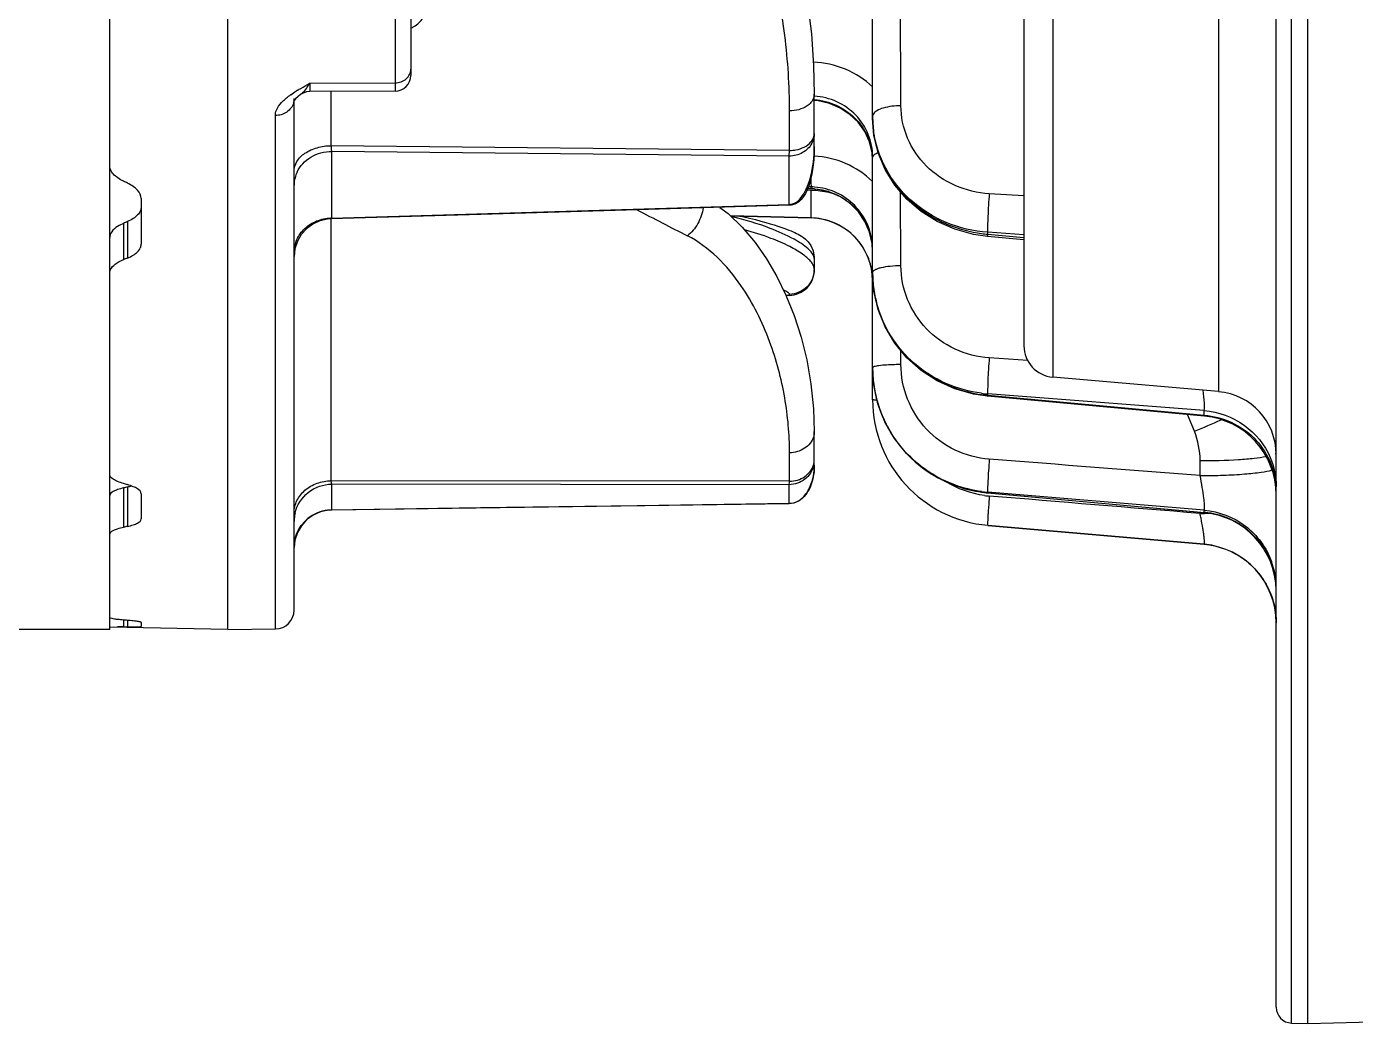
# Model space of a CAD drawing. Header units: millimetres. Extents: x -95754 to 177808, y 34455 to 150605.
# Drawn here: x 174655.94 to 174698.07, y 139467.37 to 139498.98 of the extents above; entities that cross this region are included whole.
import ezdxf

# ---------------------------------------------------------------- set-up
doc = ezdxf.new("R2010")
doc.units = ezdxf.units.MM
doc.header["$LTSCALE"] = 300
doc.layers.add('A-ETC-기계', color=253, linetype='Continuous')

# ---------------------------------------------------------------- blocks, each defined once
blk = doc.blocks.new('A$Cefb55bcc')
at = {"color": 8, "linetype": 'ByBlock', "ltscale": 3}
for p, q in [((537.179, -687.793), (537.179, -412.902)), ((536.666, -687.779), (536.666, -412.916)), ((536.179, -687.28), (536.179, -413.415)), ((499.194, -675.298), (499.194, -425.398)), ((502.943, -675.298), (502.943, -425.397)), ((508.74, -644.659), (508.74, -657.73)), ((528.183, -647.206), (528.183, -666.304)), ((529.095, -647.285), (529.095, -667.3)), ((534.354, -651.574), (534.354, -667.76)), ((508.245, -653.899), (508.245, -657.967)), ((523.385, -659.093), (523.385, -655.501)), ((524.281, -658.692), (524.264, -655.175)), ((505.537, -657.98), (508.245, -657.967)), ((505.042, -658.483), (505.042, -658.466)), ((505.042, -674.685), (505.042, -658.527)), ((508.243, -658.23), (505.539, -658.242)), ((506.22, -659.96), (506.22, -658.239)), ((521.535, -659.992), (521.535, -658.328)), ((520.75, -660.113), (520.75, -658.859)), ((504.447, -675.285), (504.447, -659.005)), ((520.75, -660.113), (506.22, -659.96)), ((506.235, -662.255), (506.235, -660.14)), ((520.74, -660.292), (506.235, -660.14)), ((520.74, -660.292), (520.75, -660.113)), ((520.74, -661.823), (520.74, -660.292)), ((523.385, -668.015), (523.385, -660.316)), ((521.43, -661.379), (521.303, -661.376)), ((521.434, -661.328), (521.325, -661.324)), ((521.328, -661.317), (521.438, -661.32)), ((521.328, -661.317), (521.438, -661.32)), ((521.438, -661.268), (521.347, -661.266)), ((521.434, -661.328), (521.438, -661.32)), ((521.438, -661.32), (521.438, -661.268)), ((524.281, -663.766), (524.27, -661.425)), ((528.183, -661.555), (527.084, -661.485)), ((500.194, -661.639), (500.194, -663.079)), ((506.235, -662.255), (520.74, -661.823)), ((506.22, -670.584), (506.22, -662.281)), ((518.873, -662.185), (521.438, -662.252)), ((521.438, -662.252), (518.873, -662.185)), ((521.438, -662.252), (521.438, -662.252)), ((499.633, -662.423), (499.633, -663.574)), ((499.755, -662.369), (499.755, -663.525)), ((527.034, -662.769), (527.034, -662.707)), ((528.183, -662.788), (527.034, -662.707)), ((528.183, -662.947), (527.031, -662.841)), ((527.034, -662.769), (528.183, -662.874)), ((505.068, -663.23), (505.042, -663.477)), ((521.534, -663.493), (521.535, -663.542)), ((521.535, -663.542), (521.535, -663.907)), ((523.385, -664.25), (523.384, -664.206)), ((520.75, -664.707), (520.637, -664.709)), ((520.749, -664.707), (520.637, -664.709)), ((520.749, -664.707), (520.75, -664.707)), ((520.75, -664.707), (520.75, -664.675)), ((524.281, -666.9), (524.279, -666.456)), ((528.307, -666.776), (527.084, -666.689)), ((534.354, -667.76), (529.095, -667.3)), ((533.909, -668.538), (527.031, -667.906)), ((527.034, -667.874), (527.034, -667.832)), ((533.898, -668.362), (527.034, -667.832)), ((527.034, -667.874), (533.898, -668.504)), ((533.586, -669.017), (533.371, -668.489)), ((533.586, -669.017), (533.371, -668.489)), ((533.898, -668.504), (533.898, -668.362)), ((521.535, -670.093), (521.535, -669.026)), ((520.75, -670.602), (520.75, -669.698)), ((533.768, -670.423), (533.768, -669.948)), ((520.75, -670.602), (506.22, -670.584)), ((506.235, -671.512), (506.235, -670.694)), ((520.74, -670.71), (506.235, -670.694)), ((520.74, -671.306), (520.74, -670.71)), ((499.633, -670.813), (499.633, -672.058)), ((499.755, -670.784), (499.755, -672.033)), ((500.194, -670.996), (500.194, -671.797)), ((527.032, -670.976), (527.034, -670.968)), ((533.906, -671.598), (527.032, -670.976)), ((527.034, -670.968), (527.034, -670.947)), ((533.898, -671.517), (527.034, -670.947)), ((527.034, -670.968), (533.898, -671.589)), ((506.225, -671.516), (506.235, -671.512)), ((506.235, -671.512), (520.74, -671.306)), ((520.742, -671.31), (520.74, -671.306)), ((533.768, -671.624), (533.768, -671.585)), ((533.898, -671.589), (533.898, -671.517)), ((527.034, -671.999), (533.898, -672.599)), ((533.898, -672.599), (527.034, -671.999)), ((533.768, -671.624), (533.906, -671.624)), ((533.898, -672.599), (533.898, -672.599)), ((499.194, -675.298), (495.696, -675.298)), ((502.943, -675.298), (499.194, -675.232)), ((499.633, -675.002), (499.633, -675.222)), ((499.755, -675.011), (499.755, -675.222)), ((500.194, -675.079), (500.194, -675.207)), ((502.943, -675.298), (504.447, -675.285)), ((536.666, -687.779), (537.179, -687.793)), ((537.179, -687.793), (540.204, -687.713))]:
    blk.add_line(p, q, dxfattribs=at)
for points in [[(517.945, -648.463), (518.354, -648.776), (518.838, -649.254), (519.275, -649.802), (519.678, -650.423), (520.051, -651.123), (520.389, -651.893), (520.686, -652.716), (520.941, -653.585), (521.153, -654.495), (521.32, -655.441), (521.442, -656.419), (521.514, -657.423), (521.535, -658.329)], [(505.083, -658.478), (505.039, -658.531), (505.033, -658.54)], [(505.246, -658.339), (505.171, -658.398), (505.083, -658.478)], [(505.539, -658.242), (505.432, -658.255), (505.306, -658.302), (505.246, -658.339)], [(523.385, -660.423), (523.368, -660.184), (523.286, -659.838), (523.136, -659.512), (522.925, -659.219), (522.662, -658.967), (522.355, -658.767), (522.016, -658.622), (521.656, -658.539), (521.535, -658.529)], [(527.031, -662.841), (526.578, -662.775), (525.988, -662.612), (525.431, -662.367), (524.921, -662.046), (524.469, -661.657), (524.087, -661.211), (523.781, -660.717), (523.56, -660.187), (523.427, -659.635), (523.385, -659.092)], [(521.535, -659.99), (521.535, -660.076), (521.529, -660.25), (521.518, -660.414), (521.502, -660.569), (521.483, -660.715), (521.459, -660.854), (521.43, -660.988), (521.397, -661.117), (521.357, -661.242), (521.31, -661.362), (521.256, -661.474), (521.193, -661.577), (521.119, -661.67), (521.029, -661.75), (520.923, -661.811), (520.806, -661.845), (520.746, -661.85)], [(523.385, -663.303), (523.369, -663.061), (523.289, -662.701), (523.142, -662.363), (522.933, -662.057), (522.671, -661.795), (522.365, -661.584), (522.025, -661.434), (521.663, -661.347), (521.434, -661.328)], [(520.746, -661.85), (515.925, -661.994), (510.957, -662.141), (506.206, -662.281)], [(506.206, -662.281), (506.105, -662.289), (505.862, -662.342), (505.636, -662.445), (505.435, -662.592), (505.269, -662.778), (505.145, -662.993), (505.068, -663.23)], [(518.54, -661.916), (518.799, -662.113), (519.25, -662.549), (519.655, -663.029), (520.018, -663.549), (520.344, -664.107), (520.634, -664.703), (520.892, -665.343), (521.114, -666.029), (521.295, -666.755), (521.429, -667.516), (521.511, -668.305), (521.535, -669.026)], [(519.176, -662.193), (519.256, -662.209), (519.476, -662.259), (519.67, -662.306), (519.843, -662.351), (519.998, -662.393), (520.137, -662.434), (520.263, -662.472), (520.376, -662.509), (520.479, -662.543), (520.571, -662.575), (520.655, -662.606), (520.731, -662.635), (520.8, -662.663), (520.863, -662.69), (520.921, -662.717), (520.976, -662.743), (521.028, -662.77), (521.08, -662.799), (521.133, -662.832), (521.191, -662.873), (521.258, -662.928), (521.337, -663.009), (521.423, -663.13), (521.497, -663.297), (521.534, -663.493)], [(527.031, -667.906), (526.579, -667.84), (525.989, -667.672), (525.431, -667.419), (524.92, -667.087), (524.468, -666.684), (524.084, -666.22), (523.778, -665.705), (523.557, -665.153), (523.425, -664.576), (523.385, -664.029)], [(527.032, -670.976), (526.578, -670.909), (525.985, -670.738), (525.425, -670.479), (524.912, -670.138), (524.457, -669.723), (524.073, -669.244), (523.767, -668.712), (523.548, -668.141), (523.42, -667.544), (523.385, -667.02)], [(521.535, -670.092), (521.535, -670.119), (521.532, -670.206), (521.526, -670.29), (521.516, -670.37), (521.504, -670.447), (521.489, -670.521), (521.471, -670.593), (521.45, -670.662), (521.426, -670.73), (521.399, -670.796), (521.369, -670.859), (521.335, -670.92), (521.298, -670.979), (521.257, -671.035), (521.211, -671.088), (521.159, -671.139), (521.099, -671.187), (521.032, -671.231), (520.955, -671.267), (520.871, -671.294), (520.783, -671.308), (520.742, -671.31)], [(506.225, -671.516), (506.12, -671.522), (505.874, -671.573), (505.643, -671.675), (505.439, -671.823), (505.271, -672.01), (505.145, -672.228), (505.068, -672.468), (505.044, -672.699)], [(520.742, -671.31), (515.92, -671.379), (510.952, -671.449), (506.225, -671.516)]]:
    blk.add_lwpolyline(points, dxfattribs=at)
for centre, radius, start, end in [((508.289, -655.274), 1.062, 295.3296, 301.1093), ((508.241, -657.73), 0.5, 270.2738, 0), ((506.597, -660.684), 2.869, 125.299, 126.1964), ((504.579, -658.482), 0.463, 342.9806, 352.7479), ((504.587, -658.483), 0.454, 352.7588, 359.8528), ((507.915, -662.684), 5.264, 121.5494, 122.2098), ((526.864, -659.024), 3.48, 180, 181.7047), ((526.749, -659.092), 3.364, 180.0138, 188.7736), ((526.863, -659.024), 3.478, 181.7046, 183.0383), ((526.863, -659.024), 3.479, 183.0393, 187.2414), ((526.767, -659.089), 3.382, 188.7728, 189.8805), ((526.801, -659.082), 3.417, 189.8941, 197.0626), ((526.85, -659.067), 3.469, 197.0613, 201.3316), ((521.561, -660.422), 1.824, 0.0011, 3.1995), ((526.879, -659.056), 3.499, 201.3282, 202.7146), ((506.016, -661.217), 0.975, 165.776, 179.9475), ((506.041, -661.224), 1, 154.959, 165.7255), ((521.366, -664.266), 2.888, 85.6699, 88.7254), ((521.397, -663.274), 2.006, 85.8115, 88.8483), ((521.373, -663.347), 2.028, 85.1804, 88.1858), ((521.364, -664.275), 2.897, 74.429, 85.6547), ((506.241, -663.559), 1.305, 90.2747, 91.6667), ((636.531, -430.42), 261.103, 242.48715, 242.88154), ((521.385, -664.254), 2.003, 78.7631, 88.4957), ((521.385, -664.25), 1.999, 0, 88.5), ((527.42, -658.421), 4.366, 262.3351, 264.9303), ((521.436, -663.303), 1.949, 6.943, 7.3059), ((521.438, -663.303), 1.947, 1.5824, 6.9426), ((521.397, -663.249), 1.988, 0.0001, 3.0647), ((521.379, -664.252), 2.006, 12.2444, 25.2732), ((521.441, -663.303), 1.943, 0.0002, 1.58), ((521.385, -664.25), 2, 9.7007, 12.2232), ((521.384, -664.25), 2.001, 3.0579, 9.1658), ((527.162, -663.983), 3.778, 180, 181.0692), ((521.385, -664.25), 2, 1.2575, 3.0556), ((527.08, -664.029), 3.696, 180.0088, 188.1891), ((527.162, -663.983), 3.777, 181.0692, 182.9158), ((527.161, -663.983), 3.776, 182.9167, 191.3359), ((527.087, -664.027), 3.703, 188.1908, 188.6986), ((527.109, -664.023), 3.725, 188.7106, 196.8883), ((527.164, -663.982), 3.779, 191.337, 194.6297), ((527.128, -664.018), 3.745, 196.8872, 198.5338), ((527.154, -664.008), 3.772, 198.5422, 205.0924), ((527.183, -663.995), 3.804, 205.0915, 208.641), ((527.208, -663.981), 3.833, 208.643, 212.804), ((529.182, -666.304), 1, 180, 265), ((527.338, -666.997), 3.954, 180, 187.007), ((527.298, -667.02), 3.913, 180.005, 187.3882), ((527.336, -666.997), 3.951, 187.0078, 188.5712), ((527.338, -666.997), 3.954, 188.5742, 195.3804), ((527.358, -663.741), 4.105, 262.7167, 265.4745), ((534.18, -669.752), 1.999, 0, 85), ((527.383, -668.015), 3.998, 179.9995, 265.0004), ((527.335, -666.997), 3.951, 195.3838, 198.49), ((527.407, -663.725), 4.166, 262.1459, 264.8663), ((527.337, -666.996), 3.953, 198.4917, 203.6089), ((527.338, -666.996), 3.954, 203.6111, 208.0444), ((525.4, -648.823), 21.789, 292.066, 294.4899), ((533.68, -671.027), 2.499, 0.0106, 84.7462), ((527.34, -666.995), 3.956, 208.0457, 211.7631), ((520.758, -669.923), 0.777, 347.0008, 359.9728), ((499.283, -668.806), 2.033, 284.0621, 287.0175), ((499.182, -668.417), 2.435, 283.6011, 284.1367), ((527.395, -666.936), 4.048, 256.5679, 262.088), ((527.371, -666.944), 4.018, 262.3772, 265.1965), ((527.395, -666.937), 4.047, 262.0896, 264.8899), ((527.333, -668.035), 3.046, 262.4979, 265.3278), ((533.848, -670.91), 2.332, 0.0027, 3.5503), ((506.24, -672.719), 1.207, 109.7322, 119.0054), ((506.241, -672.721), 1.209, 106.5229, 109.7285), ((506.241, -672.724), 1.211, 97.858, 106.5098), ((506.242, -672.728), 1.216, 92.4823, 97.8592), ((506.241, -672.72), 1.207, 90.8107, 92.4792), ((506.241, -672.715), 1.203, 90.2969, 90.8101), ((533.68, -674.098), 2.519, 80.0053, 85.0366), ((533.68, -674.086), 2.499, 0.6572, 84.833), ((506.206, -671.873), 1.164, 166.9915, 179.9726), ((506.233, -672.708), 1.193, 132.7948, 143.9937), ((506.234, -672.71), 1.196, 131.5432, 132.792), ((506.237, -672.714), 1.201, 121.3477, 131.5234), ((506.24, -672.718), 1.205, 119.0173, 121.3472), ((518.998, -674.625), 15.071, 10.9035, 11.484), ((533.685, -764.803), 93.179, 89.74734, 89.86409), ((533.679, -674.104), 2.525, 78.327, 80.0075), ((533.681, -674.097), 2.518, 69.4572, 78.3229), ((533.682, -674.093), 2.513, 68.4926, 69.4479), ((533.682, -674.091), 2.511, 59.3836, 68.4868), ((533.684, -674.087), 2.508, 58.7717, 59.375), ((533.687, -674.083), 2.502, 49.1502, 58.7677), ((506.219, -672.7), 1.177, 168.5077, 179.9848), ((533.68, -675.089), 2.499, 0, 85), ((533.712, -674.06), 2.467, 9.4363, 21.4011), ((533.704, -673.988), 2.476, 0.0793, 19.8003), ((533.718, -674.058), 2.462, 7.5211, 9.4152), ((533.715, -674.058), 2.464, 1.7042, 7.5215), ((533.686, -675.086), 2.494, 21.2522, 21.4819), ((504.442, -674.685), 0.6, 270.5, 0), ((499.601, -707.377), 32.155, 89.9419, 90.2742), ((536.679, -687.28), 0.5, 180, 268.5)]:
    blk.add_arc(centre, radius, start, end, dxfattribs=at)
at = {"color": 8, "linetype": 'ByBlock', "ltscale": 3, "extrusion": (0, 0, -1)}
for centre, major_axis, ratio, start_param, end_param in [((504.624, -551.312), (-106.143, 106.114), 0.621798, -2.087991, -2.08702), ((500.286, -551.302), (-104.969, -104.94), 0.621798, -1.010332, -1.009351), ((504.624, -549.383), (-106.143, -106.114), 0.621798, -0.975652, -0.974681), ((504.624, -550.885), (-98.676, 98.618), 0.777749, -2.192565, -2.191594), ((500.286, -550.879), (-97.584, -97.528), 0.777749, 5.377428, 5.378409), ((504.624, -549.811), (-98.676, -98.618), 0.777749, -0.871078, -0.870107), ((504.624, -550.433), (-90.26, 89.911), 0.961475, -2.295646, -2.294675), ((504.624, -550.262), (-90.26, -89.911), 0.961475, -0.767997, -0.767026)]:
    blk.add_ellipse(centre, major_axis=major_axis, ratio=ratio, start_param=start_param, end_param=end_param, dxfattribs=at)
at = {"color": 8, "linetype": 'ByBlock', "ltscale": 3}
for points, knots in [([(520.75, -658.859), (520.75, -658.061), (520.648, -656.442), (520.177, -654.019), (519.449, -652.024), (518.536, -650.525), (517.895, -649.86), (517.512, -649.6)], [0, 0, 0, 0, 0.236919, 0.480086, 0.731509, 0.862428, 1, 1, 1, 1]), ([(508.838, -656.184), (508.953, -656.115), (509.15, -655.937), (509.231, -655.679), (509.231, -655.558)], [0, 0, 0, 0, 0.52596, 1, 1, 1, 1]), ([(508.245, -657.967), (508.369, -657.966), (508.562, -657.901), (508.713, -657.708), (508.74, -657.592), (508.74, -657.536)], [0, 0, 0, 0, 0.520287, 0.765382, 1, 1, 1, 1]), ([(523.385, -658.094), (523.135, -657.859), (522.541, -657.477), (521.852, -657.328), (521.507, -657.315)], [0, 0, 0, 0, 0.497764, 1, 1, 1, 1]), ([(505.161, -658.198), (505.191, -658.18), (505.316, -658.105), (505.442, -658.033), (505.537, -657.98)], [0, 0, 0, 0, 0.246807, 1, 1, 1, 1]), ([(505.433, -658.145), (505.442, -658.133), (505.479, -658.079), (505.513, -658.023), (505.537, -657.979)], [0, 0, 0, 0, 0.232748, 1, 1, 1, 1]), ([(505.537, -657.98), (505.537, -658.017), (505.538, -658.07), (505.538, -658.136), (505.538, -658.173), (505.539, -658.201), (505.538, -658.224), (505.541, -658.234), (505.538, -658.242), (505.539, -658.242)], [0, 0, 0, 0, 0.431582, 0.603639, 0.745448, 0.856398, 0.936025, 0.983951, 1, 1, 1, 1]), ([(508.245, -657.967), (508.245, -658.005), (508.245, -658.058), (508.244, -658.123), (508.244, -658.16), (508.243, -658.189), (508.245, -658.211), (508.242, -658.221), (508.244, -658.23), (508.243, -658.23)], [0, 0, 0, 0, 0.43157, 0.603633, 0.745432, 0.856377, 0.936006, 0.983943, 1, 1, 1, 1]), ([(504.447, -659.005), (504.447, -658.947), (504.483, -658.792), (504.648, -658.572), (504.811, -658.437), (504.903, -658.37)], [0, 0, 0, 0, 0.213369, 0.576163, 1, 1, 1, 1]), ([(505.246, -658.339), (505.262, -658.328), (505.332, -658.271), (505.392, -658.202), (505.433, -658.145)], [0, 0, 0, 0, 0.217532, 1, 1, 1, 1]), ([(521.535, -658.328), (521.535, -658.351), (521.526, -658.447), (521.478, -658.536), (521.43, -658.591)], [0, 0, 0, 0, 0.240128, 1, 1, 1, 1]), ([(523.385, -660.316), (523.385, -660.074), (523.29, -659.584), (522.883, -658.959), (522.269, -658.526), (521.779, -658.406), (521.533, -658.391)], [0, 0, 0, 0, 0.247884, 0.496448, 0.747078, 1, 1, 1, 1]), ([(521.535, -658.496), (521.773, -658.516), (522.245, -658.638), (522.841, -659.047), (523.254, -659.63), (523.369, -660.091), (523.382, -660.32)], [0, 0, 0, 0, 0.254665, 0.507116, 0.755528, 1, 1, 1, 1]), ([(505.022, -658.617), (504.988, -658.729), (504.822, -658.935), (504.574, -659.004), (504.447, -659.005)], [0, 0, 0, 0, 0.480171, 1, 1, 1, 1]), ([(521.43, -658.591), (521.395, -658.633), (521.203, -658.795), (520.942, -658.856), (520.75, -658.859)], [0, 0, 0, 0, 0.222563, 1, 1, 1, 1]), ([(524.281, -658.692), (524.092, -658.695), (523.828, -658.724), (523.537, -658.833), (523.434, -658.91), (523.407, -658.953)], [0, 0, 0, 0, 0.606666, 0.837377, 1, 1, 1, 1]), ([(527.084, -661.485), (526.712, -661.462), (525.978, -661.286), (525.051, -660.661), (524.43, -659.756), (524.283, -659.042), (524.281, -658.692)], [0, 0, 0, 0, 0.258089, 0.510663, 0.757079, 1, 1, 1, 1]), ([(521.43, -659.841), (521.447, -659.821), (521.504, -659.743), (521.535, -659.645), (521.535, -659.574)], [0, 0, 0, 0, 0.266603, 1, 1, 1, 1]), ([(527.034, -662.707), (526.586, -662.675), (525.7, -662.467), (524.557, -661.754), (523.734, -660.719), (523.466, -659.883), (523.412, -659.463)], [0, 0, 0, 0, 0.257606, 0.510416, 0.757351, 1, 1, 1, 1]), ([(505.042, -660.765), (505.042, -660.659), (505.115, -660.429), (505.39, -660.17), (505.774, -660.002), (506.068, -659.961), (506.22, -659.96)], [0, 0, 0, 0, 0.20377, 0.436969, 0.706654, 1, 1, 1, 1]), ([(505.135, -660.801), (505.226, -660.605), (505.553, -660.259), (506.007, -660.141), (506.235, -660.14)], [0, 0, 0, 0, 0.486596, 1, 1, 1, 1]), ([(506.235, -660.14), (506.234, -660.128), (506.228, -660.068), (506.223, -660.008), (506.22, -659.96)], [0, 0, 0, 0, 0.202495, 1, 1, 1, 1]), ([(521.457, -659.885), (521.391, -660.007), (521.176, -660.22), (520.886, -660.292), (520.74, -660.292)], [0, 0, 0, 0, 0.487689, 1, 1, 1, 1]), ([(520.75, -660.113), (520.818, -660.112), (521.064, -660.088), (521.314, -659.978), (521.43, -659.841)], [0, 0, 0, 0, 0.275758, 1, 1, 1, 1]), ([(520.843, -661.807), (521.019, -661.753), (521.26, -661.44), (521.48, -660.813), (521.535, -660.314), (521.535, -659.99)], [0, 0, 0, 0, 0.273265, 0.519287, 1, 1, 1, 1]), ([(523.56, -660.192), (523.515, -660.206), (523.447, -660.228), (523.385, -660.29), (523.385, -660.316)], [0, 0, 0, 0, 0.644125, 1, 1, 1, 1]), ([(499.633, -661.089), (499.569, -661.058), (499.452, -660.992), (499.309, -660.87), (499.217, -660.735), (499.194, -660.635), (499.194, -660.588)], [0, 0, 0, 0, 0.308398, 0.573167, 0.798825, 1, 1, 1, 1]), ([(523.385, -661.094), (523.138, -660.856), (522.554, -660.466), (521.869, -660.307), (521.526, -660.29)], [0, 0, 0, 0, 0.499472, 1, 1, 1, 1]), ([(523.651, -660.408), (523.779, -660.715), (524.13, -661.301), (524.879, -662.014), (525.801, -662.521), (526.488, -662.7), (526.838, -662.748)], [0, 0, 0, 0, 0.242079, 0.489911, 0.743145, 1, 1, 1, 1]), ([(521.425, -661.007), (521.426, -661.065), (521.43, -661.152), (521.431, -661.24), (521.438, -661.268)], [0, 0, 0, 0, 0.665914, 1, 1, 1, 1]), ([(500.194, -661.639), (500.194, -661.544), (500.112, -661.389), (499.936, -661.244), (499.819, -661.178), (499.755, -661.147)], [0, 0, 0, 0, 0.41829, 0.686409, 1, 1, 1, 1]), ([(521.43, -661.379), (521.428, -661.491), (521.425, -661.653), (521.424, -661.859), (521.424, -661.989), (521.426, -662.095), (521.428, -662.168), (521.43, -662.211), (521.432, -662.233), (521.434, -662.244), (521.436, -662.252), (521.438, -662.252)], [0, 0, 0, 0, 0.383595, 0.556022, 0.706879, 0.830568, 0.922548, 0.955551, 0.979495, 0.994214, 1, 1, 1, 1]), ([(523.382, -663.143), (523.369, -662.906), (523.257, -662.432), (522.848, -661.831), (522.253, -661.412), (521.781, -661.291), (521.544, -661.273)], [0, 0, 0, 0, 0.249845, 0.499586, 0.749566, 1, 1, 1, 1]), ([(521.544, -661.326), (521.77, -661.345), (522.218, -661.461), (522.792, -661.844), (523.204, -662.394), (523.34, -662.833), (523.369, -663.055)], [0, 0, 0, 0, 0.251213, 0.502019, 0.7517, 1, 1, 1, 1]), ([(527.084, -661.485), (527.064, -661.724), (527.042, -662.063), (527.03, -662.471), (527.03, -662.64), (527.034, -662.707)], [0, 0, 0, 0, 0.587069, 0.834118, 1, 1, 1, 1]), ([(500.194, -661.91), (500.194, -661.953), (500.171, -662.047), (500.078, -662.17), (499.935, -662.281), (499.819, -662.341), (499.755, -662.369)], [0, 0, 0, 0, 0.193736, 0.416214, 0.683561, 1, 1, 1, 1]), ([(520.746, -661.85), (520.743, -661.85), (520.742, -661.836), (520.74, -661.83), (520.74, -661.823)], [0, 0, 0, 0, 0.269534, 1, 1, 1, 1]), ([(505.042, -663.351), (505.042, -663.211), (505.104, -662.923), (505.364, -662.564), (505.749, -662.321), (506.051, -662.26), (506.203, -662.255)], [0, 0, 0, 0, 0.239721, 0.485481, 0.739684, 1, 1, 1, 1]), ([(506.206, -662.281), (506.208, -662.281), (506.222, -662.277), (506.23, -662.264), (506.235, -662.255)], [0, 0, 0, 0, 0.176152, 1, 1, 1, 1]), ([(518.01, -661.93), (517.989, -662.105), (517.867, -662.437), (517.649, -662.719), (517.512, -662.819)], [0, 0, 0, 0, 0.509644, 1, 1, 1, 1]), ([(521.525, -663.479), (521.511, -663.437), (521.456, -663.345), (521.257, -663.143), (520.814, -662.865), (520.006, -662.51), (519.328, -662.312), (518.914, -662.216)], [0, 0, 0, 0, 0.045039, 0.105881, 0.28693, 0.569056, 1, 1, 1, 1]), ([(523.193, -663.396), (523.061, -663.117), (522.662, -662.615), (522.077, -662.349), (521.775, -662.289)], [0, 0, 0, 0, 0.500075, 1, 1, 1, 1]), ([(499.633, -662.423), (499.569, -662.451), (499.431, -662.522), (499.257, -662.661), (499.194, -662.808), (499.194, -662.873)], [0, 0, 0, 0, 0.320966, 0.706254, 1, 1, 1, 1]), ([(521.417, -663.625), (521.344, -663.541), (521.132, -663.368), (520.71, -663.124), (520.094, -662.859), (519.606, -662.707), (519.322, -662.631)], [0, 0, 0, 0, 0.142984, 0.346171, 0.62375, 1, 1, 1, 1]), ([(499.755, -663.525), (499.819, -663.499), (499.935, -663.443), (500.078, -663.336), (500.171, -663.215), (500.194, -663.122), (500.194, -663.079)], [0, 0, 0, 0, 0.316356, 0.583012, 0.805064, 1, 1, 1, 1]), ([(520.75, -669.698), (520.75, -669.115), (520.644, -667.915), (520.161, -666.104), (519.251, -664.255), (518.2, -663.171), (517.512, -662.819)], [0, 0, 0, 0, 0.221112, 0.45451, 0.706831, 1, 1, 1, 1]), ([(527.031, -662.841), (527.029, -662.841), (527.032, -662.832), (527.03, -662.821), (527.033, -662.797), (527.034, -662.78), (527.034, -662.769)], [0, 0, 0, 0, 0.063737, 0.253035, 0.566448, 1, 1, 1, 1]), ([(499.194, -664.011), (499.194, -663.969), (499.225, -663.852), (499.384, -663.692), (499.541, -663.612), (499.633, -663.574)], [0, 0, 0, 0, 0.191483, 0.539449, 1, 1, 1, 1]), ([(521.535, -663.875), (521.535, -664.077), (521.369, -664.497), (520.951, -664.671), (520.75, -664.675)], [0, 0, 0, 0, 0.499941, 1, 1, 1, 1]), ([(520.75, -664.707), (520.951, -664.703), (521.369, -664.529), (521.535, -664.109), (521.535, -663.907)], [0, 0, 0, 0, 0.500012, 1, 1, 1, 1]), ([(521.524, -663.802), (521.519, -663.788), (521.494, -663.723), (521.453, -663.666), (521.417, -663.625)], [0, 0, 0, 0, 0.216906, 1, 1, 1, 1]), ([(524.281, -663.766), (524.166, -663.768), (523.952, -663.78), (523.703, -663.816), (523.541, -663.862), (523.45, -663.899), (523.385, -663.948), (523.385, -663.983)], [0, 0, 0, 0, 0.364053, 0.673721, 0.795237, 0.889895, 1, 1, 1, 1]), ([(527.084, -666.689), (526.711, -666.663), (525.971, -666.474), (525.045, -665.815), (524.429, -664.87), (524.283, -664.131), (524.281, -663.766)], [0, 0, 0, 0, 0.253321, 0.504231, 0.7527, 1, 1, 1, 1]), ([(520.75, -664.675), (520.75, -664.665), (520.734, -664.641), (520.67, -664.59), (520.604, -664.557), (520.553, -664.533)], [0, 0, 0, 0, 0.117343, 0.314643, 1, 1, 1, 1]), ([(526.838, -667.812), (526.449, -667.762), (525.683, -667.55), (524.682, -666.918), (523.915, -666.027), (523.604, -665.308), (523.507, -664.936)], [0, 0, 0, 0, 0.252857, 0.503872, 0.752767, 1, 1, 1, 1]), ([(523.986, -666.058), (524.295, -666.537), (525.145, -667.372), (526.265, -667.773), (526.838, -667.852)], [0, 0, 0, 0, 0.496391, 1, 1, 1, 1]), ([(523.579, -666.939), (523.53, -666.946), (523.466, -666.957), (523.404, -666.976), (523.385, -666.99), (523.385, -666.997)], [0, 0, 0, 0, 0.710248, 0.904666, 1, 1, 1, 1]), ([(524.281, -666.9), (524.214, -666.901), (523.979, -666.906), (523.745, -666.917), (523.579, -666.939)], [0, 0, 0, 0, 0.286084, 1, 1, 1, 1]), ([(527.084, -669.903), (526.711, -669.874), (525.967, -669.676), (525.042, -668.996), (524.428, -668.027), (524.283, -667.273), (524.281, -666.9)], [0, 0, 0, 0, 0.250635, 0.500718, 0.750386, 1, 1, 1, 1]), ([(527.084, -666.689), (527.074, -666.811), (527.057, -667.047), (527.038, -667.374), (527.031, -667.634), (527.029, -667.779), (527.034, -667.832)], [0, 0, 0, 0, 0.31959, 0.620542, 0.858894, 1, 1, 1, 1]), ([(523.417, -667.523), (523.468, -667.917), (523.693, -668.696), (524.365, -669.707), (525.309, -670.476), (526.065, -670.781), (526.455, -670.874)], [0, 0, 0, 0, 0.248766, 0.498374, 0.748872, 1, 1, 1, 1]), ([(533.898, -668.362), (533.906, -668.333), (533.911, -668.253), (533.906, -668.038), (533.883, -667.853), (533.864, -667.717)], [0, 0, 0, 0, 0.141765, 0.365467, 1, 1, 1, 1]), ([(523.519, -668.03), (523.5, -668.029), (523.467, -668.027), (523.422, -668.024), (523.402, -668.02), (523.385, -668.018), (523.385, -668.015)], [0, 0, 0, 0, 0.427732, 0.739612, 0.930422, 1, 1, 1, 1]), ([(527.031, -667.906), (527.033, -667.907), (527.029, -667.889), (527.034, -667.882), (527.034, -667.874)], [0, 0, 0, 0, 0.252176, 1, 1, 1, 1]), ([(533.898, -668.362), (534.345, -668.4), (535.228, -668.713), (535.82, -669.444), (535.992, -669.849)], [0, 0, 0, 0, 0.504337, 1, 1, 1, 1]), ([(533.898, -668.504), (534.191, -668.529), (534.772, -668.68), (535.506, -669.186), (536.014, -669.91), (536.157, -670.481), (536.175, -670.766)], [0, 0, 0, 0, 0.25374, 0.505201, 0.753696, 1, 1, 1, 1]), ([(533.909, -668.538), (533.906, -668.538), (533.906, -668.521), (533.901, -668.513), (533.898, -668.504)], [0, 0, 0, 0, 0.26295, 1, 1, 1, 1]), ([(521.509, -669.198), (521.463, -669.342), (521.241, -669.609), (520.916, -669.696), (520.75, -669.698)], [0, 0, 0, 0, 0.475596, 1, 1, 1, 1]), ([(526.838, -670.926), (526.26, -670.849), (525.127, -670.435), (524.282, -669.571), (523.976, -669.077)], [0, 0, 0, 0, 0.500656, 1, 1, 1, 1]), ([(527.084, -669.903), (527.075, -670.024), (527.058, -670.253), (527.04, -670.562), (527.03, -670.776), (527.031, -670.894), (527.032, -670.933), (527.034, -670.947)], [0, 0, 0, 0, 0.348561, 0.659655, 0.887813, 0.959807, 1, 1, 1, 1]), ([(533.768, -669.948), (534.174, -669.947), (534.747, -669.932), (535.446, -669.876), (535.739, -669.838), (535.865, -669.814)], [0, 0, 0, 0, 0.579029, 0.817219, 1, 1, 1, 1]), ([(536.152, -669.726), (536.155, -669.723), (536.166, -669.715), (536.176, -669.703), (536.179, -669.694)], [0, 0, 0, 0, 0.307641, 1, 1, 1, 1]), ([(520.74, -671.306), (520.843, -671.306), (521.024, -671.248), (521.254, -671.047), (521.418, -670.772), (521.515, -670.432), (521.535, -670.205), (521.535, -670.092)], [0, 0, 0, 0, 0.195477, 0.336583, 0.571178, 0.787485, 1, 1, 1, 1]), ([(521.515, -670.098), (521.476, -670.267), (521.274, -670.588), (520.915, -670.709), (520.74, -670.71)], [0, 0, 0, 0, 0.497499, 1, 1, 1, 1]), ([(520.75, -670.602), (520.918, -670.599), (521.247, -670.509), (521.467, -670.236), (521.511, -670.089)], [0, 0, 0, 0, 0.523492, 1, 1, 1, 1]), ([(533.768, -670.423), (534.016, -670.422), (534.486, -670.413), (535.134, -670.379), (535.649, -670.327), (535.941, -670.279), (536.053, -670.244)], [0, 0, 0, 0, 0.323894, 0.614985, 0.847094, 1, 1, 1, 1]), ([(499.633, -670.675), (499.57, -670.657), (499.457, -670.618), (499.297, -670.542), (499.194, -670.444), (499.194, -670.379)], [0, 0, 0, 0, 0.358963, 0.643595, 1, 1, 1, 1]), ([(500.194, -670.996), (500.194, -670.932), (500.089, -670.839), (499.931, -670.765), (499.818, -670.727), (499.755, -670.709)], [0, 0, 0, 0, 0.349985, 0.636846, 1, 1, 1, 1]), ([(505.042, -671.599), (505.042, -671.468), (505.107, -671.194), (505.375, -670.86), (505.765, -670.64), (506.067, -670.586), (506.22, -670.584)], [0, 0, 0, 0, 0.230685, 0.473022, 0.731086, 1, 1, 1, 1]), ([(505.072, -671.611), (505.13, -671.358), (505.434, -670.876), (505.972, -670.695), (506.235, -670.694)], [0, 0, 0, 0, 0.497384, 1, 1, 1, 1]), ([(506.235, -670.694), (506.234, -670.688), (506.226, -670.652), (506.223, -670.615), (506.22, -670.584)], [0, 0, 0, 0, 0.160924, 1, 1, 1, 1]), ([(520.74, -670.71), (520.741, -670.704), (520.746, -670.668), (520.748, -670.632), (520.75, -670.602)], [0, 0, 0, 0, 0.158576, 1, 1, 1, 1]), ([(533.898, -671.517), (533.905, -671.504), (533.91, -671.461), (533.91, -671.383), (533.902, -671.272), (533.881, -671.073), (533.838, -670.786), (533.793, -670.548), (533.768, -670.423)], [0, 0, 0, 0, 0.039975, 0.111882, 0.213921, 0.342001, 0.654095, 1, 1, 1, 1]), ([(499.633, -670.813), (499.57, -670.828), (499.457, -670.861), (499.307, -670.921), (499.194, -670.997), (499.194, -671.054)], [0, 0, 0, 0, 0.376383, 0.668927, 1, 1, 1, 1]), ([(527.084, -671.071), (527.075, -671.19), (527.062, -671.362), (527.047, -671.58), (527.039, -671.719), (527.033, -671.832), (527.031, -671.91), (527.03, -671.955), (527.031, -671.978), (527.032, -671.99), (527.033, -671.998), (527.034, -671.999)], [0, 0, 0, 0, 0.384127, 0.556696, 0.707612, 0.831279, 0.923154, 0.956072, 0.979904, 0.994472, 1, 1, 1, 1]), ([(533.898, -671.517), (534.364, -671.557), (535.291, -671.91), (535.875, -672.711), (536.033, -673.149)], [0, 0, 0, 0, 0.501159, 1, 1, 1, 1]), ([(533.906, -671.598), (533.904, -671.597), (533.901, -671.594), (533.899, -671.591), (533.898, -671.589)], [0, 0, 0, 0, 0.341146, 1, 1, 1, 1]), ([(536.168, -671.206), (536.171, -671.207), (536.175, -671.208), (536.179, -671.211), (536.179, -671.213)], [0, 0, 0, 0, 0.681422, 1, 1, 1, 1]), ([(499.755, -672.033), (499.818, -672.02), (499.931, -671.991), (500.084, -671.935), (500.194, -671.855), (500.194, -671.797)], [0, 0, 0, 0, 0.373284, 0.663515, 1, 1, 1, 1]), ([(533.898, -672.599), (533.904, -672.599), (533.911, -672.57), (533.91, -672.531), (533.906, -672.454), (533.894, -672.355), (533.877, -672.232), (533.846, -672.036), (533.818, -671.881), (533.797, -671.774)], [0, 0, 0, 0, 0.020735, 0.075159, 0.164588, 0.286319, 0.436117, 0.608809, 1, 1, 1, 1]), ([(499.194, -672.284), (499.194, -672.228), (499.307, -672.154), (499.457, -672.099), (499.571, -672.071), (499.633, -672.058)], [0, 0, 0, 0, 0.329751, 0.622341, 1, 1, 1, 1]), ([(535.323, -672.19), (535.399, -672.255), (535.684, -672.534), (535.901, -672.882), (536.01, -673.159)], [0, 0, 0, 0, 0.251275, 1, 1, 1, 1]), ([(533.898, -672.599), (534.352, -672.638), (535.256, -672.979), (535.839, -673.749), (536.006, -674.173)], [0, 0, 0, 0, 0.5, 1, 1, 1, 1]), ([(499.633, -675.002), (499.571, -674.997), (499.465, -674.987), (499.321, -674.969), (499.247, -674.953), (499.194, -674.936), (499.194, -674.924)], [0, 0, 0, 0, 0.415893, 0.726492, 0.921221, 1, 1, 1, 1]), ([(500.194, -675.079), (500.194, -675.075), (500.182, -675.068), (500.161, -675.061), (500.125, -675.053), (500.051, -675.041), (499.925, -675.026), (499.817, -675.016), (499.755, -675.011)], [0, 0, 0, 0, 0.023903, 0.07552, 0.15763, 0.270008, 0.581895, 1, 1, 1, 1]), ([(499.755, -675.222), (499.817, -675.222), (499.904, -675.222), (500.012, -675.22), (500.076, -675.219), (500.124, -675.217), (500.162, -675.214), (500.18, -675.211), (500.194, -675.209), (500.194, -675.207)], [0, 0, 0, 0, 0.423326, 0.595113, 0.737986, 0.850634, 0.932075, 0.981626, 1, 1, 1, 1])]:
    blk.add_open_spline(points, degree=3, knots=knots, dxfattribs=at)
for points in [[(504.939, -658.343), (504.995, -658.304), (505.052, -658.267), (505.109, -658.23)], [(523.407, -658.953), (523.394, -658.974), (523.385, -658.999), (523.385, -659.024)], [(521.535, -659.574), (521.535, -659.681), (521.507, -659.791), (521.457, -659.885)], [(520.74, -661.823), (520.775, -661.823), (520.81, -661.817), (520.843, -661.807)], [(521.535, -663.543), (521.535, -663.522), (521.531, -663.5), (521.525, -663.479)], [(521.535, -663.875), (521.535, -663.851), (521.531, -663.826), (521.524, -663.802)], [(521.535, -669.026), (521.535, -669.084), (521.526, -669.143), (521.509, -669.198)], [(533.768, -669.948), (533.768, -669.632), (533.705, -669.31), (533.586, -669.017)], [(533.768, -670.423), (531.54, -670.248), (529.312, -670.074), (527.084, -669.903)], [(535.992, -669.849), (536.114, -670.136), (536.179, -670.454), (536.179, -670.765)], [(521.511, -670.089), (521.527, -670.036), (521.535, -669.979), (521.535, -669.923)], [(526.935, -671.055), (526.502, -670.998), (526.072, -670.842), (525.704, -670.609)], [(533.768, -671.624), (531.54, -671.439), (529.312, -671.253), (527.084, -671.071)], [(505.066, -672.465), (505.099, -672.301), (505.169, -672.142), (505.267, -672.006)], [(536.01, -674.183), (536.121, -674.469), (536.179, -674.781), (536.179, -675.088)]]:
    blk.add_open_spline(points, degree=3, dxfattribs=at)
blk = doc.blocks.new('G$C618AA28F')
at = {"color": 0, "rotation": 180}
blk.add_blockref('A$Cefb55bcc', (-1855.808, -550.145), dxfattribs=at)
blk = doc.blocks.new('4F_기계장비')
at = {"layer": 'A-ETC-기계', "rotation": 180}
blk.add_blockref('G$C618AA28F', (79750.001, -9000.001), dxfattribs=at)

msp = doc.modelspace()

# ---------------------------------------------------------------- block references
at = {"layer": 'A-ETC-기계'}
msp.add_blockref('4F_기계장비', (92553.571, 148605.018), dxfattribs=at)

doc.saveas('drawing.dxf')
